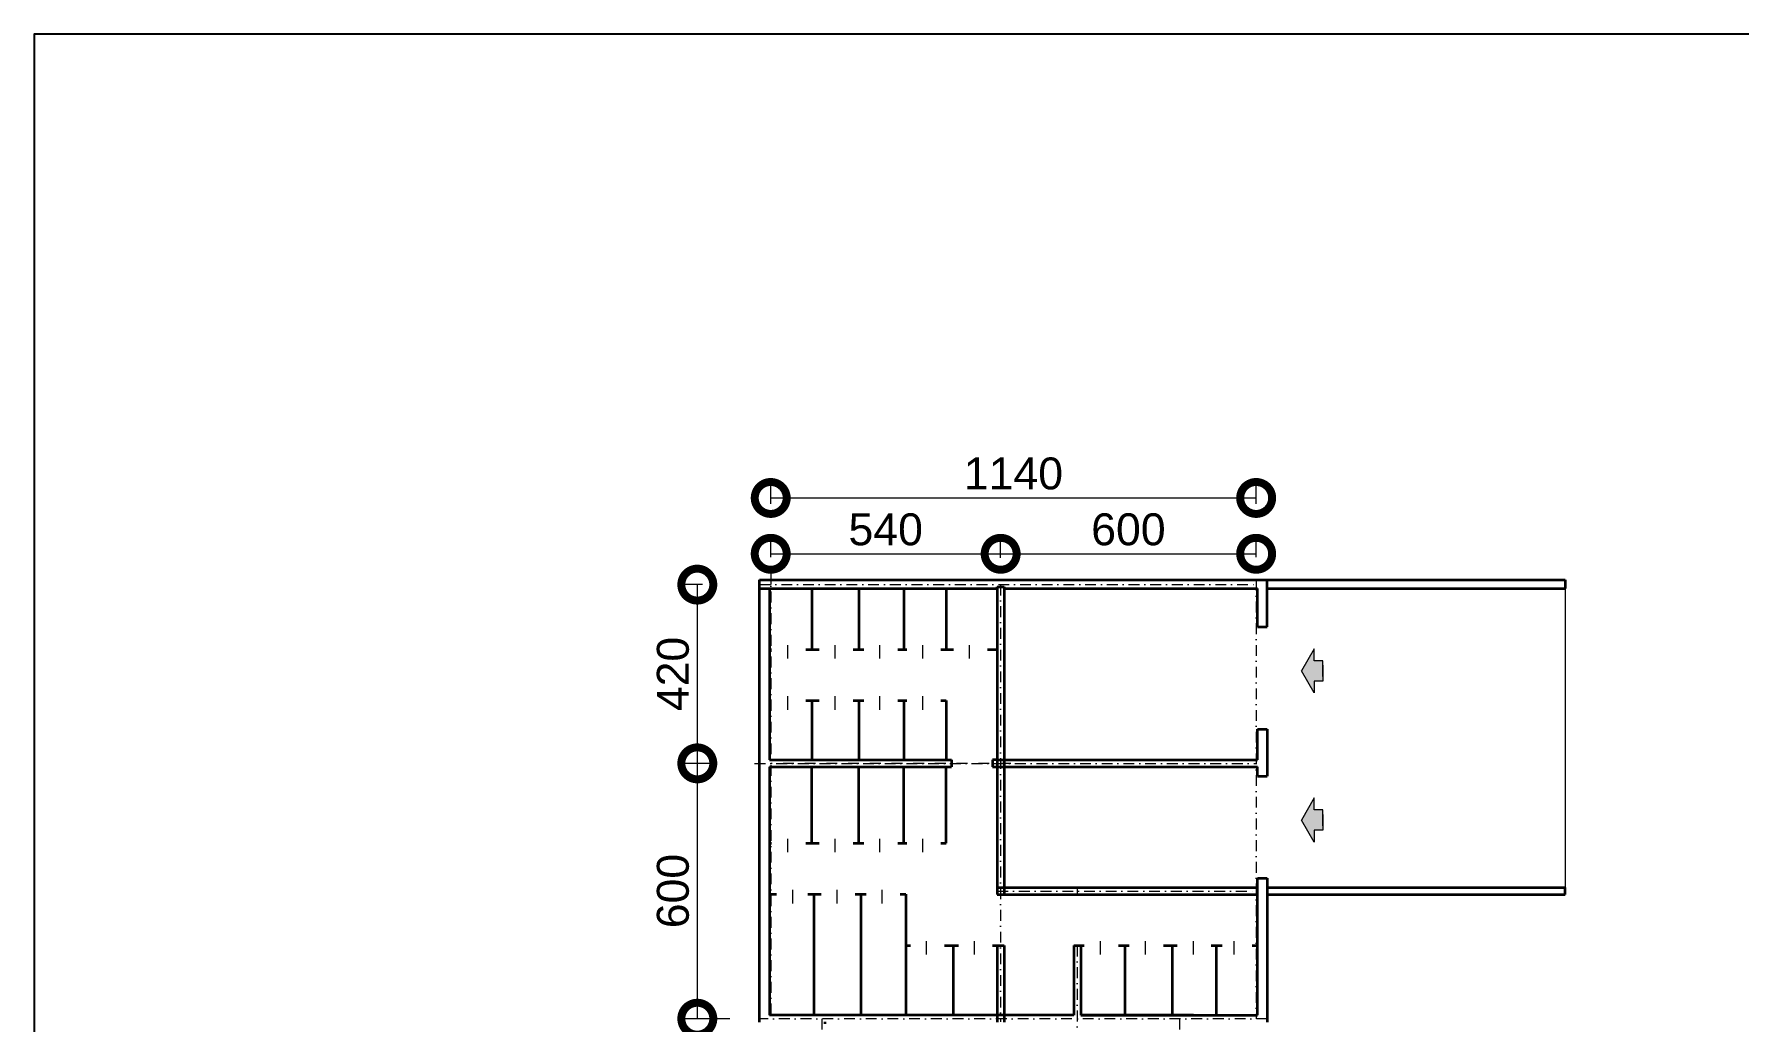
# Model space of a CAD drawing. Header units: millimetres. Extents: x 1319 to 32981, y -1505 to 15285.
# Drawn here: x 22990 to 25392, y 13892 to 15285 of the extents above; entities that cross this region are included whole.
import ezdxf

# ---------------------------------------------------------------- set-up
doc = ezdxf.new("R2010")
doc.units = ezdxf.units.MM
doc.header["$MEASUREMENT"] = 0
doc.header["$PDMODE"] = 2
doc.linetypes.add('DASHDOTX2', pattern=[50.8, 25.4, -12.7, 0, -12.7])
doc.layers.get('0').update_dxf_attribs({"lineweight": 5})
for name, color, linetype, lineweight in [('Okna c.', 7, 'Continuous', 5), ('Osie', 1, 'DASHDOTX2', 5), ('Urządzenia', 160, 'Continuous', 5), ('Wymiary', 102, 'Continuous', 9), ('Ściany k.', 7, 'Continuous', 35)]:
    doc.layers.add(name, color=color, linetype=linetype, lineweight=lineweight)
doc.layers.add('Ramka', color=7, linetype='Continuous', plot=False)
doc.styles.get("Standard").update_dxf_attribs({"font": 'ARIAL.TTF'})
doc.dimstyles.new('ISO-25', dxfattribs={"dimscale": 20, "dimtxt": 2.5, "dimasz": 5, "dimexe": 1.25, "dimexo": 0.625, "dimtad": 1, "dimtxsty": 'Standard', "dimblk": 'DOTSMALL', "dimcen": 2.5, "dimadec": 0, "dimazin": 0, "dimtfac": 1, "dimtmove": 0, "dimatfit": 3, "dimfxl": 0, "dimarcsym": 0})

# ---------------------------------------------------------------- blocks, each defined once
blk = doc.blocks.new('_DotSmall')
at = {"color": 0, "const_width": 0.5}
blk.add_lwpolyline([(-0.0625, 0, 1), (0.0625, 0, 1)], format="xyb", close=True, dxfattribs=at)
blk = doc.blocks.new('*D90')
at = {"layer": 'Defpoints', "color": 0}
for p in [(36449.5, 11381), (36388.3, 10781), (36483.8, 10781)]:
    blk.add_point(p, dxfattribs=at)
at = {"layer": 'Wymiary', "color": 0, "lineweight": -2}
for p, q in [((36430.7, 11381), (36350.8, 11381)), ((36388.3, 11381), (36388.3, 10781)), ((36465, 10781), (36350.8, 10781))]:
    blk.add_line(p, q, dxfattribs=at)
at = {"layer": 'Wymiary', "color": 0, "lineweight": -2, "xscale": 150, "yscale": 150, "zscale": 150}
for p, rotation in [((36388.3, 11381), 90), ((36388.3, 10781), 270)]:
    blk.add_blockref('_DotSmall', p, dxfattribs=dict(at, rotation=rotation))
at = {"layer": 'Wymiary', "color": 0, "insert": (36331.3, 11081), "char_height": 75, "attachment_point": 5, "rotation": 90}
blk.add_mtext('600', dxfattribs=at)
blk = doc.blocks.new('*D91')
at = {"layer": 'Defpoints', "color": 0}
for p in [(36419.1, 11801), (36388.3, 11381), (36449.5, 11381)]:
    blk.add_point(p, dxfattribs=at)
at = {"layer": 'Wymiary', "color": 0, "lineweight": -2}
for p, q in [((36400.3, 11801), (36350.8, 11801)), ((36388.3, 11801), (36388.3, 11381)), ((36430.7, 11381), (36350.8, 11381))]:
    blk.add_line(p, q, dxfattribs=at)
at = {"layer": 'Wymiary', "color": 0, "lineweight": -2, "xscale": 150, "yscale": 150, "zscale": 150}
for p, rotation in [((36388.3, 11801), 90), ((36388.3, 11381), 270)]:
    blk.add_blockref('_DotSmall', p, dxfattribs=dict(at, rotation=rotation))
at = {"layer": 'Wymiary', "color": 0, "insert": (36331.3, 11591), "char_height": 75, "attachment_point": 5, "rotation": 90}
blk.add_mtext('420', dxfattribs=at)
blk = doc.blocks.new('*D101')
at = {"layer": 'Defpoints', "color": 0}
for p in [(37100.7, 11873.4), (36560.7, 11846.4), (37100.7, 11845.5)]:
    blk.add_point(p, dxfattribs=at)
at = {"layer": 'Wymiary', "color": 0, "lineweight": -2}
for p, q in [((36560.7, 11865.1), (36560.7, 11910.9)), ((37100.7, 11864.2), (37100.7, 11910.9)), ((36560.7, 11873.4), (37100.7, 11873.4))]:
    blk.add_line(p, q, dxfattribs=at)
at = {"layer": 'Wymiary', "color": 0, "lineweight": -2, "xscale": 150, "yscale": 150, "zscale": 150, "rotation": 180}
blk.add_blockref('_DotSmall', (36560.7, 11873.4), dxfattribs=at)
at = {"layer": 'Wymiary', "color": 0, "lineweight": -2, "xscale": 150, "yscale": 150, "zscale": 150}
blk.add_blockref('_DotSmall', (37100.7, 11873.4), dxfattribs=at)
at = {"layer": 'Wymiary', "color": 0, "insert": (36830.7, 11930.4), "char_height": 75, "attachment_point": 5}
blk.add_mtext('540', dxfattribs=at)
blk = doc.blocks.new('*D102')
at = {"layer": 'Defpoints', "color": 0}
for p in [(37700.7, 11873.4), (37100.7, 11845.9), (37700.7, 11846.8)]:
    blk.add_point(p, dxfattribs=at)
at = {"layer": 'Wymiary', "color": 0, "lineweight": -2}
for p, q in [((37100.7, 11864.7), (37100.7, 11910.9)), ((37700.7, 11865.6), (37700.7, 11910.9)), ((37100.7, 11873.4), (37700.7, 11873.4))]:
    blk.add_line(p, q, dxfattribs=at)
at = {"layer": 'Wymiary', "color": 0, "lineweight": -2, "xscale": 150, "yscale": 150, "zscale": 150, "rotation": 180}
blk.add_blockref('_DotSmall', (37100.7, 11873.4), dxfattribs=at)
at = {"layer": 'Wymiary', "color": 0, "lineweight": -2, "xscale": 150, "yscale": 150, "zscale": 150}
blk.add_blockref('_DotSmall', (37700.7, 11873.4), dxfattribs=at)
at = {"layer": 'Wymiary', "color": 0, "insert": (37400.7, 11930.4), "char_height": 75, "attachment_point": 5}
blk.add_mtext('600', dxfattribs=at)
blk = doc.blocks.new('*D103')
at = {"layer": 'Defpoints', "color": 0}
for p in [(36560.7, 11971.8), (37700.7, 12004.6), (37700.7, 11971.8)]:
    blk.add_point(p, dxfattribs=at)
at = {"layer": 'Wymiary', "color": 0, "lineweight": -2}
for p, q in [((36560.7, 11990.6), (36560.7, 12042.1)), ((37700.7, 11990.6), (37700.7, 12042.1)), ((36560.7, 12004.6), (37700.7, 12004.6))]:
    blk.add_line(p, q, dxfattribs=at)
at = {"layer": 'Wymiary', "color": 0, "lineweight": -2, "xscale": 150, "yscale": 150, "zscale": 150, "rotation": 180}
blk.add_blockref('_DotSmall', (36560.7, 12004.6), dxfattribs=at)
at = {"layer": 'Wymiary', "color": 0, "lineweight": -2, "xscale": 150, "yscale": 150, "zscale": 150}
blk.add_blockref('_DotSmall', (37700.7, 12004.6), dxfattribs=at)
at = {"layer": 'Wymiary', "color": 0, "insert": (37130.7, 12061.7), "char_height": 75, "attachment_point": 5}
blk.add_mtext('1140', dxfattribs=at)
blk = doc.blocks.new('PIWNICE')
at = {"layer": 'Urządzenia'}
for points in [[(37836.598, 11622.129), (37836.598, 11650.181), (37806.959, 11598.273), (37836.598, 11546.366), (37836.598, 11574.417), (37857.198, 11574.417), (37857.198, 11611.587), (37857.198, 11622.129)], [(37836.598, 11271.672), (37836.598, 11299.723), (37806.959, 11247.816), (37836.598, 11195.909), (37836.598, 11223.96), (37857.198, 11223.96), (37857.198, 11261.13), (37857.198, 11271.672)]]:
    blk.add_hatch(color=256, dxfattribs=at).paths.add_polyline_path(points)
at = {"layer": 'Okna c.', "color": 5}
for p, q in [((36599.898, 11658.742), (36599.898, 11627.097)), ((36711.132, 11658.742), (36711.132, 11627.097)), ((36816.351, 11658.742), (36816.351, 11627.097)), ((36917.431, 11658.742), (36917.431, 11627.097)), ((37026.642, 11658.742), (37026.642, 11627.097)), ((36599.898, 11538.742), (36599.898, 11507.097)), ((36711.132, 11538.742), (36711.132, 11507.097)), ((36816.351, 11538.742), (36816.351, 11507.097)), ((36917.431, 11538.742), (36917.431, 11507.097)), ((36599.898, 11203.618), (36599.898, 11171.974)), ((36711.132, 11203.618), (36711.132, 11171.974)), ((36816.351, 11203.618), (36816.351, 11171.974)), ((36917.431, 11203.618), (36917.431, 11171.974)), ((36611.573, 11083.618), (36611.573, 11051.974)), ((36716.295, 11083.618), (36716.295, 11051.974)), ((36821.514, 11083.618), (36821.514, 11051.974)), ((36925.798, 10963.18), (36925.798, 10931.536)), ((37038.425, 10963.18), (37038.425, 10931.536)), ((37334.137, 10963.18), (37334.137, 10931.536)), ((37439.777, 10963.18), (37439.777, 10931.536)), ((37552.404, 10963.18), (37552.404, 10931.536)), ((37648.01, 10963.18), (37648.01, 10931.536))]:
    blk.add_line(p, q, dxfattribs=at)
at = {"layer": 'Osie'}
for p, q in [((36560.668, 11835.712), (36560.668, 10780.982)), ((36560.668, 11821.982), (36560.668, 11800.982)), ((37700.668, 11811.982), (37700.668, 10780.982)), ((36534.668, 11800.982), (37700.668, 11800.982)), ((37100.668, 11800.982), (37100.668, 10773.982)), ((36522.668, 11380.982), (37700.668, 11380.982)), ((37124.702, 11380.982), (36560.668, 11380.982)), ((37280.668, 11090.982), (37280.668, 11072.982)), ((37092.668, 11080.982), (37700.668, 11080.982)), ((37280.668, 10952.982), (37280.668, 10480.982)), ((37726.668, 10780.982), (36534.668, 10780.982)), ((36680.668, 10780.982), (36680.668, 9062.982)), ((37520.668, 10780.982), (37520.668, 9062.982))]:
    blk.add_line(p, q, dxfattribs=at)
at = {"layer": 'Urządzenia'}
for p, q in [((38426.668, 11791.982), (38426.668, 11072.982)), ((37836.598, 11650.181), (37806.959, 11598.273)), ((37836.598, 11622.129), (37836.598, 11650.181)), ((37857.198, 11622.129), (37836.598, 11622.129)), ((37857.198, 11584.959), (37857.198, 11622.129)), ((37857.198, 11611.587), (37857.198, 11574.417)), ((37836.598, 11546.366), (37806.959, 11598.273)), ((37836.598, 11574.417), (37836.598, 11546.366)), ((37857.198, 11574.417), (37836.598, 11574.417)), ((37108.668, 11372.982), (37129.718, 11372.982)), ((37836.598, 11299.723), (37806.959, 11247.816)), ((37836.598, 11271.672), (37836.598, 11299.723)), ((37857.198, 11271.672), (37836.598, 11271.672)), ((37857.198, 11234.502), (37857.198, 11271.672)), ((37857.198, 11261.13), (37857.198, 11223.96)), ((37836.598, 11195.909), (37806.959, 11247.816)), ((37836.598, 11223.96), (37836.598, 11195.909)), ((37857.198, 11223.96), (37836.598, 11223.96))]:
    blk.add_line(p, q, dxfattribs=at)
at = {"layer": 'Ściany k.'}
for p, q in [((36534.668, 11811.982), (37700.668, 11811.982)), ((36534.668, 10772.982), (36534.668, 11811.982)), ((37318.668, 11811.982), (38426.668, 11811.982)), ((37726.668, 11701.424), (37726.668, 11811.982)), ((38426.668, 11811.982), (38426.668, 11791.982)), ((36534.668, 11791.982), (37092.668, 11791.982)), ((36557.668, 11791.982), (36557.668, 11388.982)), ((36557.668, 11791.982), (36557.668, 11758.271)), ((36657.556, 11791.982), (36657.556, 11648.544)), ((36767.556, 11791.982), (36767.556, 11648.544)), ((36873.511, 11791.982), (36873.511, 11648.544)), ((36972.668, 11791.982), (36972.668, 11648.544)), ((37092.668, 11791.982), (37092.668, 11795.982)), ((37092.668, 11795.982), (37108.668, 11795.982)), ((37092.668, 11791.982), (37092.668, 11080.982)), ((37108.668, 11795.982), (37108.668, 11791.982)), ((37108.668, 11791.982), (37318.668, 11791.982)), ((37108.668, 11791.982), (37108.668, 11072.982)), ((37318.668, 11791.982), (37703.668, 11791.982)), ((37703.668, 11701.424), (37703.668, 11791.982)), ((37726.668, 11791.982), (38426.668, 11791.982)), ((37703.668, 11701.424), (37726.668, 11701.424)), ((36557.668, 11648.544), (36562.895, 11648.544)), ((36642.892, 11648.544), (36674.13, 11648.544)), ((36754.128, 11648.544), (36779.348, 11648.544)), ((36859.296, 11648.544), (36880.428, 11648.544)), ((36960.419, 11648.544), (36989.639, 11648.544)), ((37069.632, 11648.544), (37092.668, 11648.544)), ((36557.668, 11528.544), (36562.895, 11528.544)), ((36642.892, 11528.544), (36674.13, 11528.544)), ((36657.556, 11528.544), (36657.556, 11388.982)), ((36754.128, 11528.544), (36779.348, 11528.544)), ((36767.556, 11528.544), (36767.556, 11388.982)), ((36859.296, 11528.544), (36880.428, 11528.544)), ((36873.511, 11528.544), (36873.511, 11388.982)), ((36960.419, 11528.544), (36972.668, 11528.544)), ((36972.668, 11528.544), (36972.668, 11388.982)), ((37703.668, 11388.982), (37703.668, 11461.424)), ((37703.668, 11461.424), (37726.668, 11461.424)), ((37703.668, 11461.424), (37726.668, 11461.424)), ((37726.668, 11461.424), (37726.668, 11351.062)), ((36557.668, 11388.982), (36972.668, 11388.982)), ((36557.668, 11388.982), (36985.357, 11388.982)), ((36557.668, 11372.982), (36972.668, 11372.982)), ((36557.668, 11372.982), (36557.668, 10788.982)), ((36557.668, 11372.982), (36972.668, 11372.982)), ((36657.556, 11193.421), (36657.556, 11372.982)), ((36767.556, 11193.421), (36767.556, 11372.982)), ((36873.511, 11193.421), (36873.511, 11372.982)), ((36954.931, 11388.982), (36972.668, 11388.982)), ((36954.931, 11372.982), (36985.357, 11372.982)), ((36972.668, 11193.421), (36972.668, 11372.982)), ((36985.357, 11388.982), (36985.357, 11372.982)), ((37092.668, 11388.982), (37081.877, 11388.982)), ((37081.877, 11388.982), (37081.877, 11372.982)), ((37081.877, 11372.982), (37129.718, 11372.982)), ((37092.668, 11388.982), (37129.718, 11388.982)), ((37100.668, 11372.982), (37703.668, 11372.982)), ((37108.668, 11388.982), (37703.668, 11388.982)), ((37108.668, 11372.982), (37129.718, 11372.982)), ((37703.668, 11351.062), (37703.668, 11372.982)), ((37703.668, 11351.062), (37726.668, 11351.062)), ((36557.668, 11193.421), (36562.895, 11193.421)), ((36642.892, 11193.421), (36674.13, 11193.421)), ((36754.128, 11193.421), (36779.348, 11193.421)), ((36859.296, 11193.421), (36880.428, 11193.421)), ((36960.419, 11193.421), (36972.668, 11193.421)), ((37703.668, 11111.062), (37726.668, 11111.062)), ((37703.668, 11111.062), (37726.668, 11111.062)), ((37703.668, 11088.982), (37703.668, 11111.062)), ((37726.668, 11111.062), (37726.668, 10772.982)), ((36557.668, 11073.421), (36574.57, 11073.421)), ((36648.055, 11073.421), (36679.293, 11073.421)), ((36662.218, 11073.421), (36662.218, 10788.982)), ((36759.29, 11073.421), (36784.511, 11073.421)), ((36772.218, 11073.421), (36772.218, 10788.982)), ((36864.459, 11073.421), (36878.173, 11073.421)), ((36878.173, 11073.421), (36878.173, 10788.982)), ((37092.668, 11088.982), (37703.668, 11088.982)), ((37092.668, 11080.982), (37092.668, 11072.982)), ((37092.668, 11072.982), (37703.668, 11072.982)), ((37703.668, 10788.982), (37703.668, 11088.982)), ((37726.668, 11088.982), (38426.7, 11088.982)), ((37726.668, 11072.982), (38426.7, 11072.982)), ((38426.7, 11072.982), (38426.7, 11088.982)), ((36878.173, 10952.982), (36888.795, 10952.982)), ((36968.795, 10952.982), (37001.432, 10952.982)), ((36989.183, 10952.982), (36989.183, 10788.982)), ((37081.422, 10952.982), (37107.028, 10952.982)), ((37092.668, 10952.982), (37108.668, 10952.982)), ((37092.668, 10952.982), (37092.668, 10772.982)), ((37108.668, 10952.982), (37108.668, 10772.982)), ((37272.668, 10952.982), (37272.668, 10788.982)), ((37272.668, 10952.982), (37297.179, 10952.982)), ((37288.668, 10952.982), (37288.668, 10788.982)), ((37377.134, 10952.982), (37402.775, 10952.982)), ((37392.153, 10952.982), (37392.153, 10788.982)), ((37482.774, 10952.982), (37515.411, 10952.982)), ((37503.163, 10952.982), (37503.163, 10788.982)), ((37595.401, 10952.982), (37621.007, 10952.982)), ((37606.647, 10952.982), (37606.647, 10788.982)), ((37691.006, 10952.982), (37703.668, 10952.982)), ((37108.668, 10788.982), (36557.668, 10788.982)), ((36688.668, 10768.982), (36688.668, 10773.982)), ((37272.668, 10788.982), (37108.668, 10788.982)), ((37553.668, 10788.982), (37288.668, 10788.982)), ((37288.668, 10788.982), (37703.668, 10788.982))]:
    blk.add_line(p, q, dxfattribs=at)
at = {"layer": 'Wymiary'}
for base, p1, p2, picture, middle in [((37700.668, 12004.635), (36560.668, 11971.809), (37700.668, 11971.809), '*D103', (37130.668, 12061.678)), ((37100.668, 11873.355), (36560.668, 11846.373), (37100.668, 11845.458), '*D101', (36830.668, 11930.398)), ((37700.668, 11873.355), (37100.668, 11845.903), (37700.668, 11846.813), '*D102', (37400.668, 11930.398))]:
    dim = blk.add_linear_dim(base=base, p1=p1, p2=p2, dimstyle='ISO-25', override={"dimscale": 30}, dxfattribs=at)
    dim.commit()
    dim.dimension.update_dxf_attribs({"geometry": picture, "text_midpoint": middle})
for base, p1, p2, picture, middle in [((36388.295, 11380.982), (36419.066, 11800.982), (36449.48, 11380.982), '*D91', (36331.252, 11590.982)), ((36388.295, 10780.982), (36449.48, 11380.982), (36483.799, 10780.982), '*D90', (36331.252, 11080.982))]:
    dim = blk.add_linear_dim(base=base, p1=p1, p2=p2, angle=90, dimstyle='ISO-25', override={"dimscale": 30}, dxfattribs=at)
    dim.commit()
    dim.dimension.update_dxf_attribs({"geometry": picture, "text_midpoint": middle})

msp = doc.modelspace()

# ---------------------------------------------------------------- linework, layer by layer
at = {"layer": 'Ramka'}
msp.add_lwpolyline([(22989.98, 8232.53), (32980.628, 8232.53), (32980.628, 15285.103), (22989.98, 15285.103)], close=True, dxfattribs=at)

# ---------------------------------------------------------------- block references
at = {"layer": 'Urządzenia', "xscale": 0.6, "yscale": 0.6, "zscale": 0.6}
msp.add_blockref('PIWNICE', (2091.5, 7428.382), dxfattribs=at)

doc.saveas('drawing.dxf')
